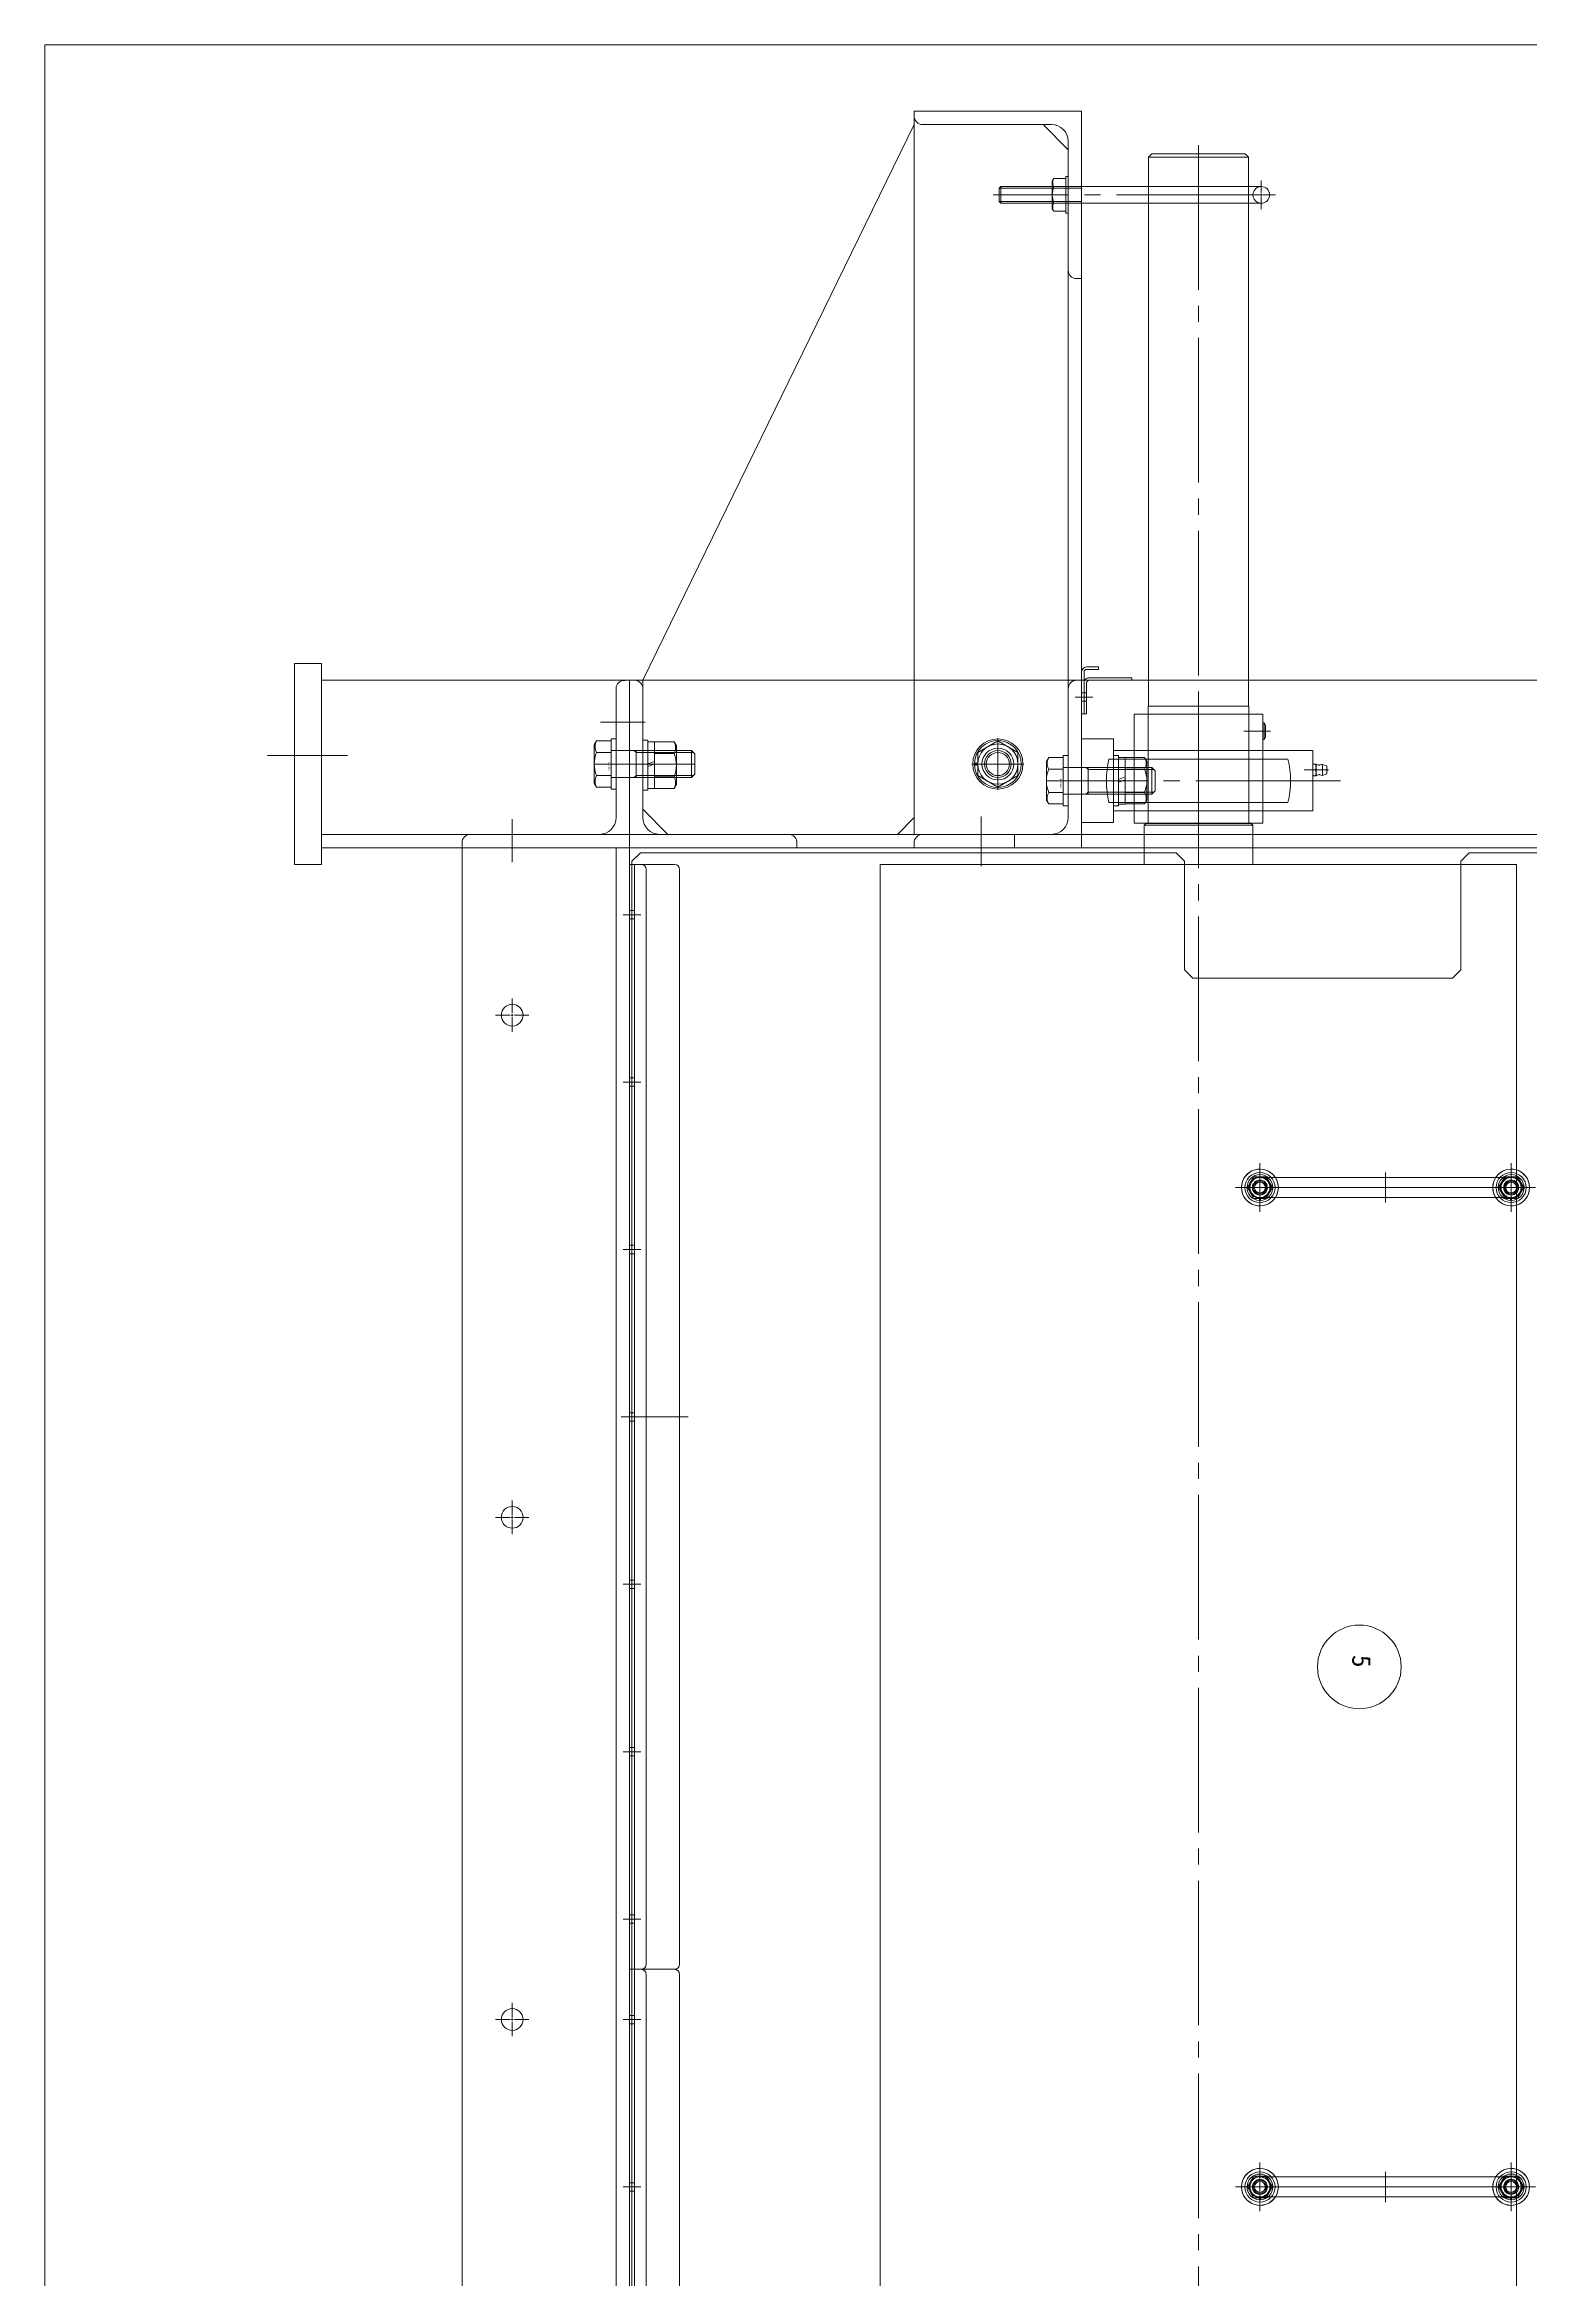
# Model space of a CAD drawing. Units: millimetres at full size. Extents: x -32787 to 32787, y -11878 to 14562.
# Drawn here: x -23276 to -22389, y 10119 to 11454 of the extents above; entities that cross this region are included whole.
import ezdxf
from ezdxf.enums import TextEntityAlignment as Align

# ---------------------------------------------------------------- set-up
doc = ezdxf.new("R2010")
doc.units = ezdxf.units.MM
doc.header["$LTSCALE"] = 9.6
doc.linetypes.add('CHAIN2', pattern=[12, 9, -1, 1, -1])
for name, color, linetype, lineweight in [('0-2_0', 2, 'Continuous', 9), ('0-7_01_外形線', 134, 'Continuous', 9), ('0-8_04_中心線', 4, 'CHAIN2', 9), ('0-9_03_かくれ線', 5, 'Continuous', 9), ('0-F_Defpoints', 134, 'Continuous', 9), ('1-2_07_寸法線', 3, 'Continuous', 9)]:
    doc.layers.add(name, color=color, linetype=linetype, lineweight=lineweight)
doc.styles.add('ＭＳ ゴシック', font='')
doc.styles.get('ＭＳ ゴシック').set_extended_font_data('MS Gothic')

# ---------------------------------------------------------------- blocks, each defined once
blk = doc.blocks.new('U5273')
at = {"layer": '0-8_04_中心線'}
for p, q in [((0, 2.399), (0, 15.494)), ((-15.494, 0), (-2.399, 0)), ((2.399, 0), (15.494, 0)), ((0, -15.494), (0, -2.399))]:
    blk.add_line(p, q, dxfattribs=at)
at = {"layer": '0-8_04_中心線', "linetype": 'Continuous'}
for p, q in [((-1.199, 0), (1.199, 0)), ((0, -1.199), (0, 1.199))]:
    blk.add_line(p, q, dxfattribs=at)
blk = doc.blocks.new('U5270')
at = {"layer": '0-8_04_中心線'}
for p, q in [((-10, 0), (-1.3, 0)), ((0, 1.3), (0, 10)), ((1.3, 0), (10, 0)), ((0, -10), (0, -1.3))]:
    blk.add_line(p, q, dxfattribs=at)
at = {"layer": '0-8_04_中心線', "linetype": 'Continuous'}
for p, q in [((-0.65, 0), (0.65, 0)), ((0, -0.65), (0, 0.65))]:
    blk.add_line(p, q, dxfattribs=at)
blk = doc.blocks.new('U5271')
at = {"layer": '0-8_04_中心線'}
for p, q in [((-10, 0), (-1.3, 0)), ((0, 1.3), (0, 10)), ((1.3, 0), (10, 0)), ((0, -10), (0, -1.3))]:
    blk.add_line(p, q, dxfattribs=at)
at = {"layer": '0-8_04_中心線', "linetype": 'Continuous'}
for p, q in [((-0.65, 0), (0.65, 0)), ((0, -0.65), (0, 0.65))]:
    blk.add_line(p, q, dxfattribs=at)
blk = doc.blocks.new('U5266')
at = {"layer": '0-8_04_中心線'}
for p, q in [((-10, 0), (-1.3, 0)), ((0, 1.3), (0, 10)), ((1.3, 0), (10, 0)), ((0, -10), (0, -1.3))]:
    blk.add_line(p, q, dxfattribs=at)
at = {"layer": '0-8_04_中心線', "linetype": 'Continuous'}
for p, q in [((-0.65, 0), (0.65, 0)), ((0, -0.65), (0, 0.65))]:
    blk.add_line(p, q, dxfattribs=at)
blk = doc.blocks.new('U5274')
at = {"layer": '0-8_04_中心線'}
for p, q in [((-8.5, 0), (-1, 0)), ((0, 1), (0, 8.5)), ((1, 0), (8.5, 0)), ((0, -8.5), (0, -1))]:
    blk.add_line(p, q, dxfattribs=at)
at = {"layer": '0-8_04_中心線', "linetype": 'Continuous'}
for p, q in [((-0.5, 0), (0.5, 0)), ((0, -0.5), (0, 0.5))]:
    blk.add_line(p, q, dxfattribs=at)
blk = doc.blocks.new('U5283')
at = {"layer": '0-8_04_中心線'}
for p, q in [((-8, 0), (-0.9, 0)), ((0, 0.9), (0, 8)), ((0.9, 0), (8, 0)), ((0, -8), (0, -0.9))]:
    blk.add_line(p, q, dxfattribs=at)
at = {"layer": '0-8_04_中心線', "linetype": 'Continuous'}
for p, q in [((-0.45, 0), (0.45, 0)), ((0, -0.45), (0, 0.45))]:
    blk.add_line(p, q, dxfattribs=at)
blk = doc.blocks.new('U5284')
at = {"layer": '0-8_04_中心線'}
for p, q in [((-8, 0), (-0.9, 0)), ((0, 0.9), (0, 8)), ((0.9, 0), (8, 0)), ((0, -8), (0, -0.9))]:
    blk.add_line(p, q, dxfattribs=at)
at = {"layer": '0-8_04_中心線', "linetype": 'Continuous'}
for p, q in [((-0.45, 0), (0.45, 0)), ((0, -0.45), (0, 0.45))]:
    blk.add_line(p, q, dxfattribs=at)
blk = doc.blocks.new('U5285')
at = {"layer": '0-8_04_中心線'}
for p, q in [((-8, 0), (-0.9, 0)), ((0, 0.9), (0, 8)), ((0.9, 0), (8, 0)), ((0, -8), (0, -0.9))]:
    blk.add_line(p, q, dxfattribs=at)
at = {"layer": '0-8_04_中心線', "linetype": 'Continuous'}
for p, q in [((-0.45, 0), (0.45, 0)), ((0, -0.45), (0, 0.45))]:
    blk.add_line(p, q, dxfattribs=at)
blk = doc.blocks.new('U5286')
at = {"layer": '0-8_04_中心線'}
for p, q in [((-8, 0), (-0.9, 0)), ((0, 0.9), (0, 8)), ((0.9, 0), (8, 0)), ((0, -8), (0, -0.9))]:
    blk.add_line(p, q, dxfattribs=at)
at = {"layer": '0-8_04_中心線', "linetype": 'Continuous'}
for p, q in [((-0.45, 0), (0.45, 0)), ((0, -0.45), (0, 0.45))]:
    blk.add_line(p, q, dxfattribs=at)
blk = doc.blocks.new('U5275')
at = {"layer": '0-8_04_中心線'}
for p, q in [((0, 2.2), (0, 14.5)), ((-14.5, 0), (-2.2, 0)), ((2.2, 0), (14.5, 0)), ((0, -14.5), (0, -2.2))]:
    blk.add_line(p, q, dxfattribs=at)
at = {"layer": '0-8_04_中心線', "linetype": 'Continuous'}
for p, q in [((-1.1, 0), (1.1, 0)), ((0, -1.1), (0, 1.1))]:
    blk.add_line(p, q, dxfattribs=at)
blk = doc.blocks.new('U5278')
at = {"layer": '0-8_04_中心線'}
for p, q in [((0, 2.2), (0, 14.5)), ((-14.5, 0), (-2.2, 0)), ((2.2, 0), (14.5, 0)), ((0, -14.5), (0, -2.2))]:
    blk.add_line(p, q, dxfattribs=at)
at = {"layer": '0-8_04_中心線', "linetype": 'Continuous'}
for p, q in [((-1.1, 0), (1.1, 0)), ((0, -1.1), (0, 1.1))]:
    blk.add_line(p, q, dxfattribs=at)
blk = doc.blocks.new('U5276')
at = {"layer": '0-8_04_中心線'}
for p, q in [((-9.5, 0), (-1.2, 0)), ((0, 1.2), (0, 9.5)), ((1.2, 0), (9.5, 0)), ((0, -9.5), (0, -1.2))]:
    blk.add_line(p, q, dxfattribs=at)
at = {"layer": '0-8_04_中心線', "linetype": 'Continuous'}
for p, q in [((-0.6, 0), (0.6, 0)), ((0, -0.6), (0, 0.6))]:
    blk.add_line(p, q, dxfattribs=at)
blk = doc.blocks.new('U5277')
at = {"layer": '0-8_04_中心線'}
for p, q in [((-9.5, 0), (-1.2, 0)), ((0, 1.2), (0, 9.5)), ((1.2, 0), (9.5, 0)), ((0, -9.5), (0, -1.2))]:
    blk.add_line(p, q, dxfattribs=at)
at = {"layer": '0-8_04_中心線', "linetype": 'Continuous'}
for p, q in [((-0.6, 0), (0.6, 0)), ((0, -0.6), (0, 0.6))]:
    blk.add_line(p, q, dxfattribs=at)
blk = doc.blocks.new('U5279')
at = {"layer": '0-8_04_中心線'}
for p, q in [((0, 2.2), (0, 14.5)), ((-14.5, 0), (-2.2, 0)), ((2.2, 0), (14.5, 0)), ((0, -14.5), (0, -2.2))]:
    blk.add_line(p, q, dxfattribs=at)
at = {"layer": '0-8_04_中心線', "linetype": 'Continuous'}
for p, q in [((-1.1, 0), (1.1, 0)), ((0, -1.1), (0, 1.1))]:
    blk.add_line(p, q, dxfattribs=at)
blk = doc.blocks.new('U5282')
at = {"layer": '0-8_04_中心線'}
for p, q in [((0, 2.2), (0, 14.5)), ((-14.5, 0), (-2.2, 0)), ((2.2, 0), (14.5, 0)), ((0, -14.5), (0, -2.2))]:
    blk.add_line(p, q, dxfattribs=at)
at = {"layer": '0-8_04_中心線', "linetype": 'Continuous'}
for p, q in [((-1.1, 0), (1.1, 0)), ((0, -1.1), (0, 1.1))]:
    blk.add_line(p, q, dxfattribs=at)
blk = doc.blocks.new('U5280')
at = {"layer": '0-8_04_中心線'}
for p, q in [((-9.5, 0), (-1.2, 0)), ((0, 1.2), (0, 9.5)), ((1.2, 0), (9.5, 0)), ((0, -9.5), (0, -1.2))]:
    blk.add_line(p, q, dxfattribs=at)
at = {"layer": '0-8_04_中心線', "linetype": 'Continuous'}
for p, q in [((-0.6, 0), (0.6, 0)), ((0, -0.6), (0, 0.6))]:
    blk.add_line(p, q, dxfattribs=at)
blk = doc.blocks.new('U5281')
at = {"layer": '0-8_04_中心線'}
for p, q in [((-9.5, 0), (-1.2, 0)), ((0, 1.2), (0, 9.5)), ((1.2, 0), (9.5, 0)), ((0, -9.5), (0, -1.2))]:
    blk.add_line(p, q, dxfattribs=at)
at = {"layer": '0-8_04_中心線', "linetype": 'Continuous'}
for p, q in [((-0.6, 0), (0.6, 0)), ((0, -0.6), (0, 0.6))]:
    blk.add_line(p, q, dxfattribs=at)
blk = doc.blocks.new('AM_BALLOON1')
at = {"layer": '1-2_07_寸法線'}
blk.add_circle((0, 0), 5, dxfattribs=at)

msp = doc.modelspace()

# ---------------------------------------------------------------- linework, layer by layer
at = {"layer": '0-2_0', "color": 134}
for p, q in [((-22756.917, 11406.284), (-22918.917, 11074.284)), ((-22617.017, 11359.284), (-22617.017, 11074.284)), ((-22557.217, 11359.284), (-22557.217, 11074.284))]:
    msp.add_line(p, q, dxfattribs=at)
for points in [[(-22656.917, 11074.284), (-22656.917, 11414.284), (-22756.917, 11414.284), (-22756.917, 11074.284)], [(-22200.417, 10964.284), (-22200.417, 10966.284), (-22205.417, 10971.284), (-22425.417, 10971.284), (-22430.417, 10966.284), (-22430.417, 10901.284), (-22435.417, 10896.284), (-22590.417, 10896.284), (-22595.417, 10901.284), (-22595.417, 10966.284), (-22600.417, 10971.284), (-22920.417, 10971.284), (-22925.417, 10966.284), (-22925.417, 10964.284)]]:
    msp.add_lwpolyline(points, dxfattribs=at)
msp.add_arc((-22549.617, 11364.284), 5, 270.00118, 89.99877, dxfattribs=at)
at = {"layer": '0-7_01_外形線'}
for p, q in [((-22557.217, 11386.784), (-22617.017, 11386.784)), ((-22656.817, 11369.284), (-22549.617, 11369.284)), ((-22656.817, 11359.284), (-22549.617, 11359.284)), ((-22656.917, 11074.284), (-22656.917, 11079.284)), ((-22655.417, 11074.284), (-22655.417, 11079.284)), ((-22626.917, 11075.784), (-22652.417, 11075.784)), ((-22706.917, 11038.14), (-22718.917, 11031.212)), ((-22718.917, 11031.212), (-22718.917, 11017.355)), ((-22694.917, 11031.212), (-22706.917, 11038.14)), ((-22718.917, 11024.884), (-22720.904, 11024.884)), ((-22718.917, 11023.684), (-22720.904, 11023.684)), ((-22718.917, 11017.355), (-22706.917, 11010.427)), ((-21896.917, 10982.284), (-23110.917, 10982.284)), ((-22934.917, 10974.284), (-22934.917, 8974.284)), ((-22619.617, 10974.284), (-22619.617, 10964.284)), ((-22554.617, 10974.284), (-22554.617, 10964.284)), ((-22926.917, 10964.284), (-22926.917, 10304.284)), ((-22919.942, 10964.284), (-22926.917, 10964.284)), ((-22916.942, 10961.284), (-22916.942, 10307.284)), ((-22550.417, 10777.284), (-22400.417, 10777.284)), ((-22550.417, 10765.284), (-22400.417, 10765.284)), ((-22926.917, 10304.284), (-22926.917, 9644.284)), ((-22919.942, 10304.284), (-22926.917, 10304.284)), ((-22919.942, 10304.284), (-22926.917, 10304.284)), ((-22916.942, 10301.284), (-22916.942, 9647.284)), ((-22550.417, 10180.284), (-22400.417, 10180.284)), ((-22550.417, 10168.284), (-22400.417, 10168.284))]:
    msp.add_line(p, q, dxfattribs=at)
for points in [[(-22557.217, 11369.284), (-22557.217, 11386.784), (-22559.217, 11388.784), (-22615.017, 11388.784), (-22617.017, 11386.784), (-22617.017, 11369.284)], [(-22653.917, 11080.784), (-22646.917, 11080.784), (-22646.917, 11082.284), (-22653.917, 11082.284)], [(-21896.917, 10974.284), (-23110.917, 10974.284), (-23110.917, 11074.284), (-21906.917, 11074.284)], [(-22652.417, 11074.284), (-22626.917, 11074.284), (-22626.917, 11075.784)], [(-22706.917, 11010.427), (-22694.917, 11017.355), (-22694.917, 11031.212)]]:
    msp.add_lwpolyline(points, dxfattribs=at)
for points in [[(-23110.917, 11084.284), (-23126.917, 11084.284), (-23126.917, 10964.284), (-23110.917, 10964.284)], [(-22926.917, 8974.284), (-23026.917, 8974.284), (-23026.917, 10974.284), (-22926.917, 10974.284)], [(-22397.117, 10964.284), (-22777.117, 10964.284), (-22777.117, 8984.284), (-22397.117, 8984.284)]]:
    msp.add_lwpolyline(points, close=True, dxfattribs=at)
for centre, radius in [((-22706.917, 11024.284), 15), ((-22706.917, 11024.284), 12), ((-22706.917, 11024.284), 8), ((-22706.917, 11024.284), 6.918), ((-22996.917, 10874.284), 6.5), ((-22996.917, 10574.284), 6.5), ((-22996.917, 10274.284), 6.5)]:
    msp.add_circle(centre, radius, dxfattribs=at)
for centre, radius, start, end in [((-22653.917, 11079.284), 3, 90, 180), ((-22653.917, 11079.284), 1.5, 90, 180), ((-22652.417, 11072.784), 3, 90, 150), ((-22706.917, 11024.284), 14, 182.45629, 177.54371), ((-22919.942, 10961.284), 3, 0, 90), ((-22550.417, 10771.284), 11, 33.05573, 326.94427), ((-22550.417, 10771.284), 6, 90, 270), ((-22400.417, 10771.284), 11, 213.05573, 146.94427), ((-22400.417, 10771.284), 6, 270, 90), ((-22919.942, 10307.284), 3, 270, 0), ((-22919.942, 10301.284), 3, 0, 90), ((-22550.417, 10174.284), 11, 33.05573, 326.94427), ((-22400.417, 10174.284), 11, 213.05573, 146.94427), ((-22550.417, 10174.284), 6, 90, 270), ((-22400.417, 10174.284), 6, 270, 90)]:
    msp.add_arc(centre, radius, start, end, dxfattribs=at)
at = {"layer": '0-8_04_中心線'}
for p, q in [((-22587.117, 11394.039), (-22587.117, 8883.528)), ((-22549.617, 11364.284), (-22709.669, 11364.284)), ((-22660.667, 11064.284), (-22650.167, 11064.284)), ((-22587.117, 10978.884), (-22587.117, 11063.984)), ((-22917.571, 11049.284), (-22944.228, 11049.284)), ((-22544.117, 11043.984), (-22560.117, 11043.984)), ((-23095.323, 11029.284), (-23142.972, 11029.284)), ((-22706.917, 11009.284), (-22706.917, 11039.284)), ((-22947.917, 11024.284), (-22887.917, 11024.284)), ((-22917.571, 11024.284), (-22944.228, 11024.284)), ((-22909.117, 11024.284), (-22937.917, 11024.284)), ((-22691.917, 11024.284), (-22721.917, 11024.284)), ((-22677.917, 11014.284), (-22617.917, 11014.284)), ((-22502.317, 11014.284), (-22666.917, 11014.284)), ((-22524.075, 11020.784), (-22509.472, 11020.784)), ((-22996.917, 10991.302), (-22996.917, 10965.624)), ((-22716.917, 10963.235), (-22716.917, 10992.861)), ((-22920.167, 10934.284), (-22930.667, 10934.284)), ((-22920.167, 10834.284), (-22930.667, 10834.284)), ((-22475.417, 10780.284), (-22475.417, 10762.284)), ((-22400.417, 10771.284), (-22550.417, 10771.284)), ((-22550.417, 10771.284), (-22400.417, 10771.284)), ((-22920.167, 10734.284), (-22930.667, 10734.284)), ((-22891.942, 10634.284), (-22931.917, 10634.284)), ((-22920.167, 10634.284), (-22930.667, 10634.284)), ((-22920.167, 10534.284), (-22930.667, 10534.284)), ((-22920.167, 10434.284), (-22930.667, 10434.284)), ((-22920.167, 10334.284), (-22930.667, 10334.284)), ((-22920.167, 10274.284), (-22930.667, 10274.284)), ((-22920.167, 10174.284), (-22930.667, 10174.284)), ((-22400.417, 10174.284), (-22550.417, 10174.284)), ((-22550.417, 10174.284), (-22400.417, 10174.284)), ((-22475.417, 10183.284), (-22475.417, 10165.284))]:
    msp.add_line(p, q, dxfattribs=at)
at = {"layer": '0-9_03_かくれ線'}
for p, q in [((-22674.917, 11406.284), (-22751.917, 11406.284)), ((-22679.917, 11406.284), (-22664.917, 11391.284)), ((-22664.917, 11319.284), (-22664.917, 11396.284)), ((-22656.917, 11368.337), (-22706.117, 11368.337)), ((-22656.917, 11360.231), (-22706.117, 11360.231)), ((-22705.17, 11369.284), (-22705.17, 11359.284)), ((-22673.513, 11369.191), (-22666.417, 11369.191)), ((-22617.017, 11369.284), (-22617.017, 11359.284)), ((-22557.217, 11369.284), (-22557.217, 11359.284)), ((-22673.513, 11359.376), (-22666.417, 11359.376)), ((-22664.917, 11319.284), (-22664.917, 11069.284)), ((-22934.917, 11069.284), (-22934.917, 10992.284)), ((-22918.917, 11074.284), (-22918.917, 11069.284)), ((-22918.917, 11069.284), (-22918.917, 10992.284)), ((-22756.917, 11074.284), (-22756.917, 10982.284)), ((-22664.917, 11069.284), (-22664.917, 10992.284)), ((-22656.917, 11066.784), (-22655.417, 11066.784)), ((-22655.417, 11066.784), (-22653.917, 11066.784)), ((-22617.017, 11074.284), (-22617.017, 11058.784)), ((-22557.217, 11058.784), (-22557.217, 11074.284)), ((-22656.917, 11061.784), (-22655.417, 11061.784)), ((-22655.417, 11061.784), (-22653.917, 11061.784)), ((-22625.617, 11053.984), (-22548.617, 11053.984)), ((-22625.617, 10988.884), (-22625.617, 11053.984)), ((-22617.117, 10988.884), (-22617.117, 11053.984)), ((-22557.117, 10988.884), (-22557.117, 11053.984)), ((-22548.617, 10988.884), (-22548.617, 11053.984)), ((-22548.617, 11048.984), (-22547.917, 11048.984)), ((-22547.917, 11038.984), (-22547.917, 11048.984)), ((-22547.117, 11047.598), (-22547.917, 11048.984)), ((-22547.117, 11040.369), (-22547.917, 11038.984)), ((-22547.117, 11040.369), (-22547.117, 11047.598)), ((-22946.556, 11038.14), (-22947.917, 11035.784)), ((-22947.917, 11035.784), (-22947.917, 11012.784)), ((-22937.917, 11038.14), (-22946.556, 11038.14)), ((-22937.917, 11031.212), (-22946.556, 11031.212)), ((-22937.917, 11010.427), (-22937.917, 11038.14)), ((-22937.917, 11032.284), (-22889.917, 11032.284)), ((-22922.917, 11031.084), (-22924.117, 11032.284)), ((-22922.917, 11016.284), (-22922.917, 11032.284)), ((-22922.917, 11031.084), (-22888.717, 11031.084)), ((-22911.917, 11037.623), (-22915.917, 11037.623)), ((-22911.917, 11009.623), (-22911.917, 11037.623)), ((-22911.917, 11037.479), (-22900.277, 11037.479)), ((-22911.917, 11030.551), (-22900.277, 11030.551)), ((-22900.277, 11037.479), (-22898.917, 11035.123)), ((-22898.917, 11012.123), (-22898.917, 11035.123)), ((-22889.917, 11032.284), (-22887.917, 11030.284)), ((-22889.917, 11032.284), (-22889.917, 11016.284)), ((-22887.917, 11030.284), (-22887.917, 11018.284)), ((-22676.556, 11028.14), (-22677.917, 11025.784)), ((-22667.917, 11028.14), (-22676.556, 11028.14)), ((-22667.917, 11000.427), (-22667.917, 11028.14)), ((-22656.917, 11033.284), (-22656.917, 11039.284)), ((-22656.917, 11039.284), (-22637.917, 11039.284)), ((-22656.917, 11033.284), (-22656.917, 10995.284)), ((-22533.675, 11027.284), (-22640.558, 11027.284)), ((-22637.917, 11033.284), (-22637.917, 11039.284)), ((-22637.917, 11033.284), (-22637.917, 10995.284)), ((-22637.917, 11032.284), (-22586.054, 11032.284)), ((-22630.917, 11028.284), (-22634.917, 11028.284)), ((-22630.917, 11000.284), (-22630.917, 11028.284)), ((-22630.917, 11028.14), (-22619.277, 11028.14)), ((-22619.277, 11028.14), (-22617.917, 11025.784)), ((-22518.917, 11032.284), (-22586.054, 11032.284)), ((-22548.617, 11038.984), (-22547.917, 11038.984)), ((-22518.917, 11024.284), (-22518.917, 11032.284)), ((-22937.917, 11017.355), (-22946.556, 11017.355)), ((-22937.917, 11016.284), (-22889.917, 11016.284)), ((-22922.917, 11017.484), (-22924.117, 11016.284)), ((-22922.917, 11017.484), (-22888.717, 11017.484)), ((-22915.917, 11024.423), (-22911.917, 11025.878)), ((-22915.917, 11022.823), (-22911.917, 11024.278)), ((-22911.917, 11016.694), (-22900.277, 11016.694)), ((-22889.917, 11016.284), (-22887.917, 11018.284)), ((-22677.917, 11025.784), (-22677.917, 11002.784)), ((-22667.917, 11021.212), (-22676.556, 11021.212)), ((-22667.917, 11022.284), (-22614.917, 11022.284)), ((-22652.917, 11021.084), (-22654.117, 11022.284)), ((-22652.917, 11006.284), (-22652.917, 11022.284)), ((-22652.917, 11021.084), (-22613.717, 11021.084)), ((-22634.917, 11015.084), (-22630.917, 11016.54)), ((-22634.917, 11013.484), (-22630.917, 11014.94)), ((-22630.917, 11021.212), (-22619.277, 11021.212)), ((-22617.917, 11002.784), (-22617.917, 11025.784)), ((-22614.917, 11022.284), (-22612.917, 11020.284)), ((-22614.917, 11022.284), (-22614.917, 11006.284)), ((-22612.917, 11020.284), (-22612.917, 11008.284)), ((-22517.229, 11024.284), (-22518.604, 11024.284)), ((-22517.229, 11020.784), (-22518.604, 11020.784)), ((-22517.229, 11017.284), (-22518.604, 11017.284)), ((-22516.917, 11022.534), (-22516.917, 11024.284)), ((-22516.917, 11019.034), (-22516.917, 11022.534)), ((-22516.917, 11017.284), (-22516.917, 11019.034)), ((-22513.117, 11024.084), (-22513.117, 11017.484)), ((-22510.417, 11023.184), (-22513.117, 11024.084)), ((-22510.417, 11018.384), (-22513.117, 11017.484)), ((-22510.417, 11023.184), (-22510.417, 11018.384)), ((-22946.556, 11010.427), (-22947.917, 11012.784)), ((-22937.917, 11010.427), (-22946.556, 11010.427)), ((-22915.917, 11009.623), (-22911.917, 11009.623)), ((-22911.917, 11009.766), (-22900.277, 11009.766)), ((-22900.277, 11009.766), (-22898.917, 11012.123)), ((-22676.556, 11000.427), (-22677.917, 11002.784)), ((-22667.917, 11007.355), (-22676.556, 11007.355)), ((-22667.917, 11000.427), (-22676.556, 11000.427)), ((-22667.917, 11006.284), (-22614.917, 11006.284)), ((-22652.917, 11007.484), (-22654.117, 11006.284)), ((-22652.917, 11007.484), (-22613.717, 11007.484)), ((-22533.675, 11001.284), (-22640.558, 11001.284)), ((-22634.917, 11000.284), (-22630.917, 11000.284)), ((-22630.917, 11007.355), (-22619.277, 11007.355)), ((-22630.917, 11000.427), (-22619.277, 11000.427)), ((-22619.277, 11000.427), (-22617.917, 11002.784)), ((-22614.917, 11006.284), (-22612.917, 11008.284)), ((-22903.917, 10982.284), (-22918.917, 10997.284)), ((-22756.917, 10992.284), (-22766.917, 10982.284)), ((-22656.917, 10989.284), (-22656.917, 10995.284)), ((-22586.054, 10996.284), (-22637.917, 10996.284)), ((-22625.617, 10988.884), (-22548.617, 10988.884)), ((-22554.617, 10987.784), (-22619.617, 10987.784)), ((-22557.117, 10988.784), (-22617.117, 10988.784)), ((-23021.917, 10982.284), (-22944.917, 10982.284)), ((-22908.917, 10982.284), (-22831.917, 10982.284)), ((-22751.917, 10982.284), (-22831.917, 10982.284)), ((-22674.917, 10982.284), (-22751.917, 10982.284)), ((-22696.917, 10974.284), (-22696.917, 10982.284)), ((-22899.942, 10964.284), (-22926.917, 10964.284)), ((-22925.442, 10964.284), (-22925.442, 10304.284)), ((-22923.942, 10964.284), (-22923.942, 10304.284)), ((-22896.942, 10961.284), (-22896.942, 10307.284)), ((-22923.917, 10936.784), (-22926.917, 10936.784)), ((-22923.917, 10931.784), (-22926.917, 10931.784)), ((-22923.917, 10836.784), (-22926.917, 10836.784)), ((-22923.917, 10831.784), (-22926.917, 10831.784)), ((-22550.717, 10764.784), (-22550.717, 10763.59)), ((-22550.117, 10764.784), (-22550.117, 10763.59)), ((-22400.717, 10764.784), (-22400.717, 10763.59)), ((-22400.117, 10764.784), (-22400.117, 10763.59)), ((-22923.917, 10736.784), (-22926.917, 10736.784)), ((-22923.917, 10731.784), (-22926.917, 10731.784)), ((-22923.917, 10636.784), (-22926.917, 10636.784)), ((-22923.917, 10631.784), (-22926.917, 10631.784)), ((-22923.917, 10536.784), (-22926.917, 10536.784)), ((-22923.917, 10531.784), (-22926.917, 10531.784)), ((-22923.917, 10436.784), (-22926.917, 10436.784)), ((-22923.917, 10431.784), (-22926.917, 10431.784)), ((-22923.917, 10336.784), (-22926.917, 10336.784)), ((-22923.917, 10331.784), (-22926.917, 10331.784)), ((-22899.942, 10304.284), (-22926.917, 10304.284)), ((-22899.942, 10304.284), (-22926.917, 10304.284)), ((-22925.442, 10304.284), (-22925.442, 9644.284)), ((-22923.942, 10304.284), (-22923.942, 9644.284)), ((-22896.942, 10301.284), (-22896.942, 9647.284)), ((-22923.917, 10276.784), (-22926.917, 10276.784)), ((-22923.917, 10271.784), (-22926.917, 10271.784)), ((-22923.917, 10176.784), (-22926.917, 10176.784)), ((-22923.917, 10171.784), (-22926.917, 10171.784)), ((-22550.717, 10167.784), (-22550.717, 10166.59)), ((-22550.117, 10167.784), (-22550.117, 10166.59)), ((-22400.717, 10167.784), (-22400.717, 10166.59)), ((-22400.117, 10167.784), (-22400.117, 10166.59))]:
    msp.add_line(p, q, dxfattribs=at)
for points in [[(-22756.917, 11411.284), (-22756.917, 11414.284), (-22656.917, 11414.284), (-22656.917, 11314.284), (-22659.917, 11314.284)], [(-22666.417, 11354.469), (-22666.417, 11374.099), (-22673.513, 11374.099), (-22674.417, 11372.534), (-22674.417, 11356.034), (-22673.514, 11354.47)], [(-22656.817, 11369.284), (-22705.17, 11369.284), (-22706.117, 11368.337), (-22706.117, 11360.231), (-22705.17, 11359.284), (-22656.817, 11359.284)], [(-22666.417, 11354.469), (-22673.514, 11354.47), (-22666.417, 11354.469)], [(-23026.917, 10977.284), (-23026.917, 10974.284), (-22926.917, 10974.284), (-22926.917, 11074.284), (-22929.917, 11074.284)], [(-22826.917, 10977.284), (-22826.917, 10974.284), (-22926.917, 10974.284), (-22926.917, 11074.284), (-22923.917, 11074.284)], [(-22756.917, 10977.284), (-22756.917, 10974.284), (-22656.917, 10974.284), (-22656.917, 11074.284), (-22659.917, 11074.284)], [(-22656.917, 11074.284), (-22656.917, 11054.284), (-22655.417, 11054.284)], [(-22655.417, 11074.284), (-22655.417, 11054.284), (-22653.917, 11054.284), (-22653.917, 11072.784)], [(-22554.617, 10974.284), (-22554.617, 10987.784), (-22555.617, 10988.784), (-22557.117, 10988.784), (-22557.117, 11058.784), (-22617.117, 11058.784), (-22617.117, 10988.784), (-22618.617, 10988.784), (-22619.617, 10987.784), (-22619.617, 10974.284)], [(-22586.054, 10996.284), (-22518.917, 10996.284), (-22518.917, 11017.284)], [(-22518.917, 11024.284), (-22518.917, 11022.534), (-22518.917, 11019.034), (-22518.917, 11017.284)], [(-22518.917, 11024.284), (-22518.915, 11024.284), (-22518.912, 11024.284), (-22518.905, 11024.284), (-22518.896, 11024.284), (-22518.885, 11024.284), (-22518.872, 11024.284), (-22518.856, 11024.284), (-22518.837, 11024.284), (-22518.817, 11024.284), (-22518.794, 11024.284), (-22518.768, 11024.284), (-22518.74, 11024.284), (-22518.71, 11024.284), (-22518.677, 11024.284), (-22518.642, 11024.284), (-22518.604, 11024.284), (-22518.642, 11024.167), (-22518.677, 11024.052), (-22518.71, 11023.939), (-22518.74, 11023.827), (-22518.768, 11023.716), (-22518.794, 11023.607), (-22518.817, 11023.498), (-22518.837, 11023.391), (-22518.856, 11023.283), (-22518.872, 11023.177), (-22518.885, 11023.07), (-22518.896, 11022.963), (-22518.905, 11022.857), (-22518.912, 11022.75), (-22518.915, 11022.642), (-22518.917, 11022.534)], [(-22518.604, 11024.284), (-22518.642, 11024.167), (-22518.677, 11024.052), (-22518.71, 11023.939), (-22518.74, 11023.827), (-22518.768, 11023.716), (-22518.794, 11023.607), (-22518.817, 11023.498), (-22518.837, 11023.391), (-22518.856, 11023.283), (-22518.872, 11023.177), (-22518.885, 11023.07), (-22518.896, 11022.963), (-22518.905, 11022.857), (-22518.912, 11022.75), (-22518.915, 11022.642), (-22518.917, 11022.534)], [(-22518.917, 11024.284), (-22518.915, 11024.284), (-22518.912, 11024.284), (-22518.905, 11024.284), (-22518.896, 11024.284), (-22518.885, 11024.284), (-22518.872, 11024.284), (-22518.856, 11024.284), (-22518.837, 11024.284), (-22518.817, 11024.284), (-22518.794, 11024.284), (-22518.768, 11024.284), (-22518.74, 11024.284), (-22518.71, 11024.284), (-22518.677, 11024.284), (-22518.642, 11024.284), (-22518.604, 11024.284)], [(-22518.917, 11022.534), (-22518.915, 11022.425), (-22518.912, 11022.318), (-22518.905, 11022.211), (-22518.896, 11022.104), (-22518.885, 11021.997), (-22518.872, 11021.891), (-22518.856, 11021.784), (-22518.837, 11021.677), (-22518.817, 11021.569), (-22518.794, 11021.461), (-22518.768, 11021.351), (-22518.74, 11021.241), (-22518.71, 11021.129), (-22518.677, 11021.015), (-22518.642, 11020.901), (-22518.604, 11020.784)], [(-22518.917, 11022.534), (-22518.915, 11022.425), (-22518.912, 11022.318), (-22518.905, 11022.211), (-22518.896, 11022.104), (-22518.885, 11021.997), (-22518.872, 11021.891), (-22518.856, 11021.784), (-22518.837, 11021.677), (-22518.817, 11021.569), (-22518.794, 11021.461), (-22518.768, 11021.351), (-22518.74, 11021.241), (-22518.71, 11021.129), (-22518.677, 11021.015), (-22518.642, 11020.901), (-22518.604, 11020.784), (-22518.642, 11020.667), (-22518.677, 11020.552), (-22518.71, 11020.439), (-22518.74, 11020.327), (-22518.768, 11020.216), (-22518.794, 11020.107), (-22518.817, 11019.998), (-22518.837, 11019.891), (-22518.856, 11019.783), (-22518.872, 11019.677), (-22518.885, 11019.57), (-22518.896, 11019.463), (-22518.905, 11019.357), (-22518.912, 11019.25), (-22518.915, 11019.142), (-22518.917, 11019.034), (-22518.915, 11018.925), (-22518.912, 11018.818), (-22518.905, 11018.711), (-22518.896, 11018.604), (-22518.885, 11018.497), (-22518.872, 11018.391), (-22518.856, 11018.284)], [(-22518.604, 11020.784), (-22518.642, 11020.667), (-22518.677, 11020.552), (-22518.71, 11020.439), (-22518.74, 11020.327), (-22518.768, 11020.216), (-22518.794, 11020.107), (-22518.817, 11019.998), (-22518.837, 11019.891), (-22518.856, 11019.783), (-22518.872, 11019.677), (-22518.885, 11019.57), (-22518.896, 11019.463), (-22518.905, 11019.357), (-22518.912, 11019.25), (-22518.915, 11019.142), (-22518.917, 11019.034)], [(-22518.917, 11019.034), (-22518.915, 11018.925), (-22518.912, 11018.818), (-22518.905, 11018.711), (-22518.896, 11018.604), (-22518.885, 11018.497), (-22518.872, 11018.391), (-22518.856, 11018.284), (-22518.837, 11018.177), (-22518.817, 11018.069), (-22518.794, 11017.961), (-22518.768, 11017.851), (-22518.74, 11017.741), (-22518.71, 11017.629), (-22518.677, 11017.515), (-22518.642, 11017.401), (-22518.604, 11017.284)], [(-22518.856, 11018.284), (-22518.837, 11018.177), (-22518.817, 11018.069), (-22518.794, 11017.961), (-22518.768, 11017.851), (-22518.74, 11017.741), (-22518.71, 11017.629), (-22518.677, 11017.515), (-22518.642, 11017.401), (-22518.604, 11017.284), (-22518.642, 11017.284), (-22518.677, 11017.284), (-22518.71, 11017.284), (-22518.74, 11017.284), (-22518.768, 11017.284), (-22518.794, 11017.284), (-22518.817, 11017.284), (-22518.837, 11017.284), (-22518.856, 11017.284), (-22518.872, 11017.284), (-22518.885, 11017.284), (-22518.896, 11017.284), (-22518.905, 11017.284), (-22518.912, 11017.284), (-22518.915, 11017.284), (-22518.917, 11017.284)], [(-22518.604, 11017.284), (-22518.642, 11017.284), (-22518.677, 11017.284), (-22518.71, 11017.284), (-22518.74, 11017.284), (-22518.768, 11017.284), (-22518.794, 11017.284), (-22518.817, 11017.284), (-22518.837, 11017.284), (-22518.856, 11017.284), (-22518.872, 11017.284), (-22518.885, 11017.284), (-22518.896, 11017.284), (-22518.905, 11017.284), (-22518.912, 11017.284), (-22518.915, 11017.284), (-22518.917, 11017.284)], [(-22517.229, 11024.284), (-22517.191, 11024.284), (-22517.156, 11024.284), (-22517.123, 11024.284), (-22517.093, 11024.284), (-22517.065, 11024.284), (-22517.04, 11024.284), (-22517.017, 11024.284), (-22516.996, 11024.284), (-22516.978, 11024.284), (-22516.962, 11024.284), (-22516.948, 11024.284), (-22516.937, 11024.284), (-22516.928, 11024.284), (-22516.922, 11024.284), (-22516.918, 11024.284), (-22516.917, 11024.284)], [(-22516.917, 11022.534), (-22516.918, 11022.642), (-22516.922, 11022.75), (-22516.928, 11022.857), (-22516.937, 11022.963), (-22516.948, 11023.07), (-22516.962, 11023.177), (-22516.978, 11023.283), (-22516.996, 11023.391), (-22517.017, 11023.498), (-22517.04, 11023.607), (-22517.065, 11023.716), (-22517.093, 11023.827), (-22517.123, 11023.939), (-22517.156, 11024.052), (-22517.191, 11024.167), (-22517.229, 11024.284)], [(-22517.229, 11020.784), (-22517.191, 11020.901), (-22517.156, 11021.015), (-22517.123, 11021.129), (-22517.093, 11021.241), (-22517.065, 11021.351), (-22517.04, 11021.461), (-22517.017, 11021.569), (-22516.996, 11021.677), (-22516.978, 11021.784), (-22516.962, 11021.891), (-22516.948, 11021.997), (-22516.937, 11022.104), (-22516.928, 11022.211), (-22516.922, 11022.318), (-22516.918, 11022.425), (-22516.917, 11022.534), (-22516.918, 11022.642), (-22516.922, 11022.75), (-22516.928, 11022.857), (-22516.937, 11022.963), (-22516.948, 11023.07), (-22516.962, 11023.177), (-22516.978, 11023.283), (-22516.996, 11023.391), (-22517.017, 11023.498), (-22517.04, 11023.607), (-22517.065, 11023.716), (-22517.093, 11023.827), (-22517.123, 11023.939), (-22517.156, 11024.052), (-22517.191, 11024.167), (-22517.229, 11024.284)], [(-22517.229, 11024.284), (-22517.191, 11024.284), (-22517.156, 11024.284), (-22517.123, 11024.284), (-22517.093, 11024.284), (-22517.065, 11024.284), (-22517.04, 11024.284), (-22517.017, 11024.284), (-22516.996, 11024.284), (-22516.978, 11024.284), (-22516.962, 11024.284), (-22516.948, 11024.284), (-22516.937, 11024.284), (-22516.928, 11024.284), (-22516.922, 11024.284), (-22516.918, 11024.284), (-22516.917, 11024.284)], [(-22517.229, 11020.784), (-22517.191, 11020.901), (-22517.156, 11021.015), (-22517.123, 11021.129), (-22517.093, 11021.241), (-22517.065, 11021.351), (-22517.04, 11021.461), (-22517.017, 11021.569), (-22516.996, 11021.677), (-22516.978, 11021.784), (-22516.962, 11021.891), (-22516.948, 11021.997), (-22516.937, 11022.104), (-22516.928, 11022.211), (-22516.922, 11022.318), (-22516.918, 11022.425), (-22516.917, 11022.534)], [(-22516.917, 11019.034), (-22516.918, 11019.142), (-22516.922, 11019.25), (-22516.928, 11019.357), (-22516.937, 11019.463), (-22516.948, 11019.57), (-22516.962, 11019.677), (-22516.978, 11019.783), (-22516.996, 11019.891), (-22517.017, 11019.998), (-22517.04, 11020.107), (-22517.065, 11020.216), (-22517.093, 11020.327), (-22517.123, 11020.439), (-22517.156, 11020.552), (-22517.191, 11020.667), (-22517.229, 11020.784)], [(-22517.229, 11017.284), (-22517.191, 11017.401), (-22517.156, 11017.515), (-22517.123, 11017.629), (-22517.093, 11017.741), (-22517.065, 11017.851), (-22517.04, 11017.961), (-22517.017, 11018.069), (-22516.996, 11018.177), (-22516.978, 11018.284), (-22516.962, 11018.391), (-22516.948, 11018.497), (-22516.937, 11018.604), (-22516.928, 11018.711), (-22516.922, 11018.818), (-22516.918, 11018.925), (-22516.917, 11019.034), (-22516.918, 11019.142), (-22516.922, 11019.25), (-22516.928, 11019.357), (-22516.937, 11019.463), (-22516.948, 11019.57), (-22516.962, 11019.677), (-22516.978, 11019.783), (-22516.996, 11019.891), (-22517.017, 11019.998), (-22517.04, 11020.107), (-22517.065, 11020.216), (-22517.093, 11020.327), (-22517.123, 11020.439), (-22517.156, 11020.552), (-22517.191, 11020.667), (-22517.229, 11020.784)], [(-22517.229, 11017.284), (-22517.191, 11017.401), (-22517.156, 11017.515), (-22517.123, 11017.629), (-22517.093, 11017.741), (-22517.065, 11017.851), (-22517.04, 11017.961), (-22517.017, 11018.069), (-22516.996, 11018.177), (-22516.978, 11018.284), (-22516.962, 11018.391), (-22516.948, 11018.497), (-22516.937, 11018.604), (-22516.928, 11018.711), (-22516.922, 11018.818), (-22516.918, 11018.925), (-22516.917, 11019.034)], [(-22516.917, 11017.284), (-22516.918, 11017.284), (-22516.922, 11017.284), (-22516.928, 11017.284), (-22516.937, 11017.284), (-22516.948, 11017.284), (-22516.962, 11017.284), (-22516.978, 11017.284), (-22516.996, 11017.284), (-22517.017, 11017.284), (-22517.04, 11017.284), (-22517.065, 11017.284), (-22517.093, 11017.284), (-22517.123, 11017.284), (-22517.156, 11017.284), (-22517.191, 11017.284), (-22517.229, 11017.284)], [(-22516.917, 11017.284), (-22516.918, 11017.284), (-22516.922, 11017.284), (-22516.928, 11017.284), (-22516.937, 11017.284), (-22516.948, 11017.284), (-22516.962, 11017.284), (-22516.978, 11017.284), (-22516.996, 11017.284), (-22517.017, 11017.284), (-22517.04, 11017.284), (-22517.065, 11017.284), (-22517.093, 11017.284), (-22517.123, 11017.284), (-22517.156, 11017.284), (-22517.191, 11017.284), (-22517.229, 11017.284)], [(-22656.917, 10989.284), (-22637.917, 10989.284), (-22637.917, 10995.284)], [(-22925.417, 10964.284), (-22925.417, 9979.284), (-22920.417, 9974.284), (-22916.942, 9974.284)]]:
    msp.add_lwpolyline(points, dxfattribs=at)
for points in [[(-22666.417, 11375.284), (-22666.417, 11353.284), (-22664.917, 11353.284), (-22664.917, 11375.284)], [(-22926.917, 10974.284), (-22926.917, 11074.284), (-22656.917, 11074.284), (-22656.917, 10974.284)], [(-22937.917, 11039.284), (-22937.917, 11009.284), (-22934.917, 11009.284), (-22934.917, 11039.284)], [(-22918.917, 11038.623), (-22918.917, 11008.623), (-22915.917, 11008.623), (-22915.917, 11038.623)], [(-22667.917, 11029.284), (-22667.917, 10999.284), (-22664.917, 10999.284), (-22664.917, 11029.284)], [(-22637.917, 11029.284), (-22637.917, 10999.284), (-22634.917, 10999.284), (-22634.917, 11029.284)], [(-22554.17, 10777.784), (-22557.922, 10771.284), (-22554.17, 10764.784), (-22546.664, 10764.784), (-22542.911, 10771.284), (-22546.664, 10777.784)], [(-22404.17, 10777.784), (-22407.922, 10771.284), (-22404.17, 10764.784), (-22396.664, 10764.784), (-22392.911, 10771.284), (-22396.664, 10777.784)], [(-22554.17, 10180.784), (-22557.922, 10174.284), (-22554.17, 10167.784), (-22546.664, 10167.784), (-22542.911, 10174.284), (-22546.664, 10180.784)], [(-22404.17, 10180.784), (-22407.922, 10174.284), (-22404.17, 10167.784), (-22396.664, 10167.784), (-22392.911, 10174.284), (-22396.664, 10180.784)]]:
    msp.add_lwpolyline(points, close=True, dxfattribs=at)
for centre, radius in [((-22706.917, 11024.284), 9.5), ((-22550.417, 10771.284), 11), ((-22550.417, 10771.284), 9), ((-22550.417, 10771.284), 6.5), ((-22550.417, 10771.284), 4.5), ((-22550.417, 10771.284), 4), ((-22550.417, 10771.284), 4), ((-22550.417, 10771.284), 3.324), ((-22550.417, 10771.284), 3.25), ((-22400.417, 10771.284), 11), ((-22400.417, 10771.284), 9), ((-22400.417, 10771.284), 6.5), ((-22400.417, 10771.284), 4.5), ((-22400.417, 10771.284), 4), ((-22400.417, 10771.284), 4), ((-22400.417, 10771.284), 3.324), ((-22400.417, 10771.284), 3.25), ((-22550.417, 10174.284), 11), ((-22400.417, 10174.284), 11), ((-22550.417, 10174.284), 9), ((-22550.417, 10174.284), 6.5), ((-22550.417, 10174.284), 4.5), ((-22550.417, 10174.284), 4), ((-22550.417, 10174.284), 4), ((-22550.417, 10174.284), 3.324), ((-22550.417, 10174.284), 3.25), ((-22400.417, 10174.284), 9), ((-22400.417, 10174.284), 6.5), ((-22400.417, 10174.284), 4.5), ((-22400.417, 10174.284), 4), ((-22400.417, 10174.284), 4), ((-22400.417, 10174.284), 3.324), ((-22400.417, 10174.284), 3.25)]:
    msp.add_circle(centre, radius, dxfattribs=at)
for centre, radius, start, end in [((-22751.917, 11411.284), 5, 175.96159, 270), ((-22674.917, 11396.284), 10, 0, 90), ((-22669.26, 11371.644), 4.911, 150.02051, 209.98146), ((-22660.637, 11364.284), 13.779, 159.136, 200.864), ((-22549.617, 11364.284), 5, 89.99877, 269.99997), ((-22669.263, 11356.923), 4.907, 150.00001, 209.99999), ((-22659.917, 11319.284), 5, 180, 270), ((-22929.917, 11069.284), 5, 85.96159, 180), ((-22923.917, 11069.284), 5, 0, 90), ((-22659.917, 11069.284), 5, 90, 180), ((-22652.417, 11072.784), 3, 150, 180), ((-22652.417, 11072.784), 1.5, 90, 180), ((-22929.595, 11024.284), 18.321, 157.78075, 202.21925), ((-22940.556, 11034.676), 6.928, 150.00001, 209.99999), ((-22906.277, 11034.015), 6.928, 330.00001, 29.99999), ((-22917.238, 11023.623), 18.321, 337.78075, 22.21925), ((-22670.556, 11024.676), 6.928, 150.00001, 209.99999), ((-22587.117, 11014.284), 55, 166.32798, 193.67202), ((-22625.277, 11024.676), 6.928, 330.00001, 29.99999), ((-22587.117, 11014.284), 55, 346.32798, 13.67202), ((-22940.556, 11013.891), 6.928, 150.00001, 209.99999), ((-22906.277, 11013.23), 6.928, 330.00001, 29.99999), ((-22659.595, 11014.284), 18.321, 157.78075, 202.21925), ((-22636.238, 11014.284), 18.321, 337.78075, 22.21925), ((-22513.986, 11029.519), 6, 240.76098, 258.65336), ((-22513.986, 11012.048), 6, 101.34664, 119.23902), ((-22515.009, 11024.421), 0.8, 258.65336, 297.48703), ((-22515.009, 11017.147), 0.8, 62.51297, 101.34664), ((-22513.117, 11020.784), 3.3, 90, 117.48703), ((-22513.117, 11020.784), 3.3, 242.51297, 270), ((-22511.704, 11020.784), 1.587, 324.19606, 35.80394), ((-22670.556, 11003.891), 6.928, 150.00001, 209.99999), ((-22625.277, 11003.891), 6.928, 330.00001, 29.99999), ((-22944.917, 10992.284), 10, 270, 0), ((-22908.917, 10992.284), 10, 180, 270), ((-22674.917, 10992.284), 10, 270, 0), ((-23021.917, 10977.284), 5, 90, 180), ((-22831.917, 10977.284), 5, 355.96159, 90), ((-22751.917, 10977.284), 5, 90, 184.03841), ((-22899.942, 10961.284), 3, 0, 90), ((-22550.417, 10771.284), 7.7, 272.23287, 267.76713), ((-22550.417, 10771.284), 6, 270, 90), ((-22550.417, 10771.284), 11, 326.94427, 33.05573), ((-22400.417, 10771.284), 11, 146.94427, 213.05573), ((-22400.417, 10771.284), 7.7, 272.23287, 267.76713), ((-22400.417, 10771.284), 6, 90, 270), ((-22899.942, 10307.284), 3, 270, 0), ((-22899.942, 10301.284), 3, 0, 90), ((-22550.417, 10174.284), 7.7, 272.23287, 267.76713), ((-22550.417, 10174.284), 6, 270, 90), ((-22550.417, 10174.284), 11, 326.94427, 33.05573), ((-22400.417, 10174.284), 11, 146.94427, 213.05573), ((-22400.417, 10174.284), 7.7, 272.23287, 267.76713), ((-22400.417, 10174.284), 6, 90, 270)]:
    msp.add_arc(centre, radius, start, end, dxfattribs=at)
at = {"layer": '0-F_Defpoints'}
msp.add_lwpolyline([(-23276.114, 11453.995), (-21781.125, 11453.995), (-21781.125, 8784.213), (-23276.114, 8784.213)], close=True, dxfattribs=at)

# ---------------------------------------------------------------- block references
at = {"layer": '0-8_04_中心線'}
for name, p, rotation in [('U5274', (-22549.617, 11364.284), 270), ('U5273', (-22706.917, 11024.284), 90), ('U5266', (-22996.917, 10874.284), 180), ('U5271', (-22996.917, 10574.284), 180), ('U5270', (-22996.917, 10274.284), 180)]:
    msp.add_blockref(name, p, dxfattribs=dict(at, rotation=rotation))
for name, p in [('U5278', (-22550.417, 10771.284)), ('U5277', (-22550.417, 10771.284)), ('U5284', (-22550.417, 10771.284)), ('U5275', (-22400.417, 10771.284)), ('U5276', (-22400.417, 10771.284)), ('U5283', (-22400.417, 10771.284)), ('U5282', (-22550.417, 10174.284)), ('U5279', (-22400.417, 10174.284)), ('U5281', (-22550.417, 10174.284)), ('U5286', (-22550.417, 10174.284)), ('U5280', (-22400.417, 10174.284)), ('U5285', (-22400.417, 10174.284))]:
    msp.add_blockref(name, p, dxfattribs=at)
at = {"layer": '1-2_07_寸法線', "xscale": 4.999697, "yscale": 4.999697, "rotation": 270}
msp.add_blockref('AM_BALLOON1', (-22491.054, 10484.92), dxfattribs=at)

# ---------------------------------------------------------------- texts
at = {"layer": '0-2_0', "color": 134, "style": 'ＭＳ ゴシック'}
msp.add_text('5', height=11, rotation=270, dxfattribs=at).set_placement((-22498.554, 10492.062), align=Align.BOTTOM_LEFT)
at = {"layer": '0-9_03_かくれ線', "style": 'ＭＳ ゴシック', "width": 0.8}
for s, p in [('M16×50', (-22938.417, 11020.371)), ('M16×55', (-22668.417, 11010.371))]:
    msp.add_text(s, height=1.1, rotation=90, dxfattribs=at).set_placement(p, align=Align.BOTTOM_LEFT)

doc.saveas('drawing.dxf')
